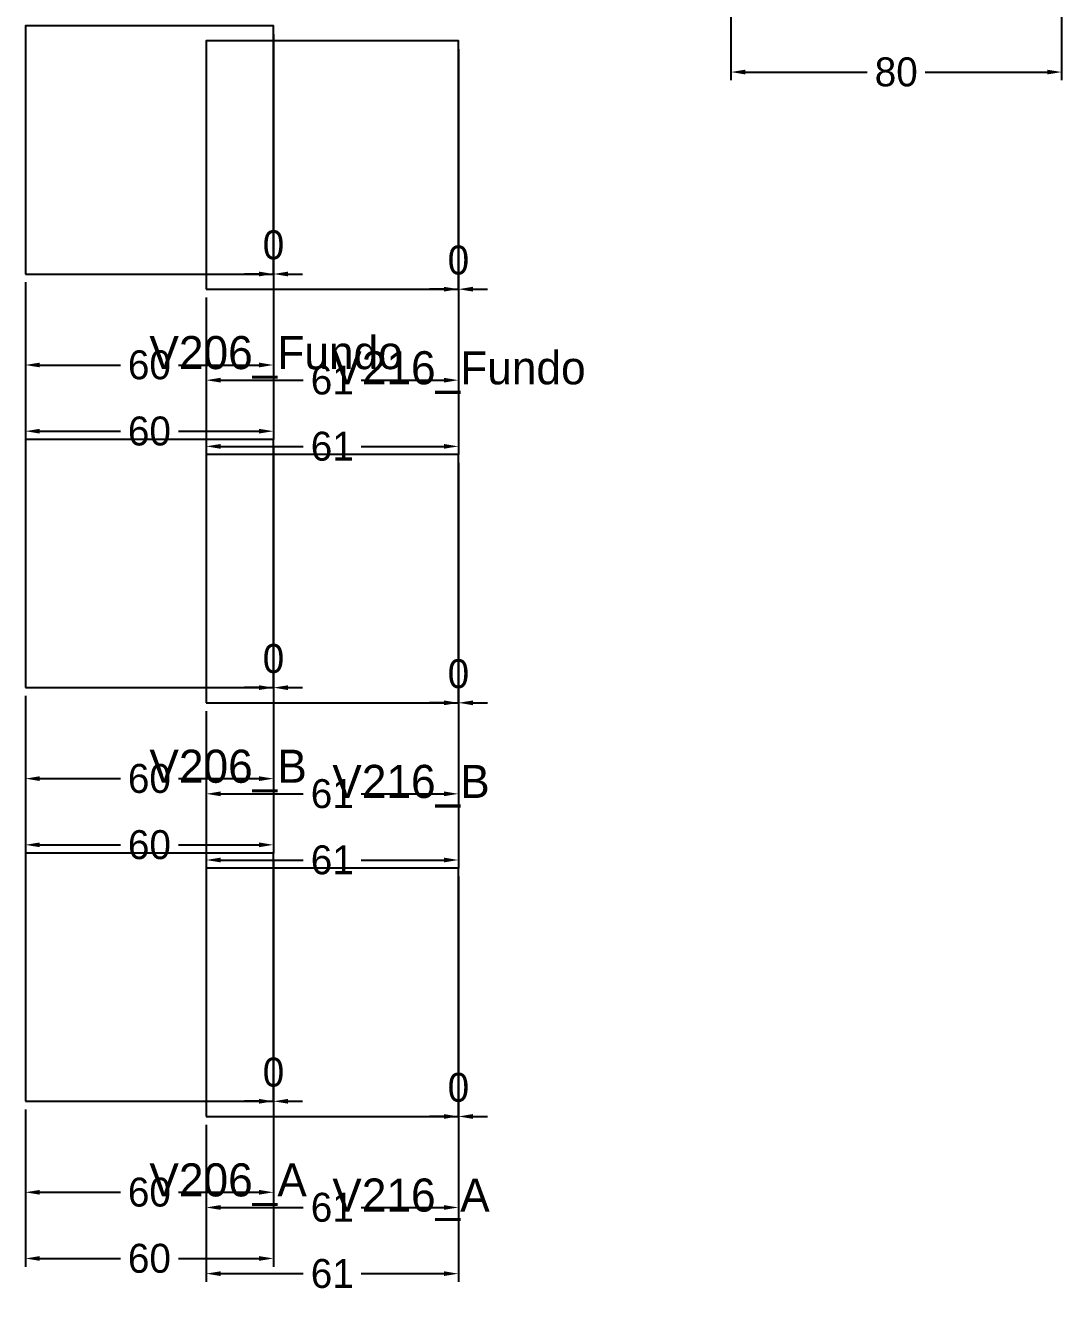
# Model space of a CAD drawing. Header units: metres. Extents: x 946 to 6411, y -603 to 1666.
# Drawn here: x 1757.9 to 2008.5, y -413.9 to -107.5 of the extents above; entities that cross this region are included whole.
import ezdxf

# ---------------------------------------------------------------- set-up
doc = ezdxf.new("R2010")
doc.units = ezdxf.units.M
doc.layers.add('COTA', color=3, linetype='Continuous')
doc.dimstyles.new('COTA_VIG', dxfattribs={"dimtxt": 7, "dimasz": 3.5, "dimexe": 2, "dimexo": 2, "dimgap": 1.5, "dimtad": 1, "dimdec": 1, "dimcen": 2.5, "dimclrd": 3, "dimclre": 3, "dimclrt": 3, "dimazin": 3, "dimtfac": 1, "dimtmove": 0, "dimatfit": 3})

# ---------------------------------------------------------------- blocks, each defined once
blk = doc.blocks.new('_CLOSEDFILLED')
at = {"color": 0, "linetype": 'BYBLOCK'}
blk.add_solid([(-1, 0.164), (0, 0), (-1, -0.164)], dxfattribs=at)
blk = doc.blocks.new('*D137')
at = {"color": 3}
for p, q in [((1928.47, -82.84), (1928.47, -120.84)), ((2008.47, -82.84), (2008.47, -120.84)), ((1931.97, -118.84), (1961.47, -118.84)), ((1975.47, -118.84), (2004.97, -118.84))]:
    blk.add_line(p, q, dxfattribs=at)
at = {"layer": 'Defpoints'}
for p in [(1928.47, -80.84), (2008.47, -80.84), (1928.47, -118.84)]:
    blk.add_point(p, dxfattribs=at)
at = {"layer": 'COTA', "color": 3, "xscale": 3.5, "yscale": 3.5, "rotation": 180}
blk.add_blockref('_CLOSEDFILLED', (1928.47, -118.84), dxfattribs=at)
at = {"layer": 'COTA', "color": 3, "xscale": 3.5, "yscale": 3.5}
blk.add_blockref('_CLOSEDFILLED', (2008.47, -118.84), dxfattribs=at)
at = {"layer": 'COTA', "color": 3, "insert": (1968.47, -118.84), "char_height": 7, "attachment_point": 5}
blk.add_mtext('80', dxfattribs=at)
blk = doc.blocks.new('*D859')
at = {"color": 3}
for p, q in [((1757.88, -369.66), (1757.88, -391.66)), ((1817.88, -369.66), (1817.88, -391.66)), ((1761.38, -389.66), (1780.88, -389.66)), ((1794.88, -389.66), (1814.38, -389.66))]:
    blk.add_line(p, q, dxfattribs=at)
at = {"layer": 'Defpoints'}
for p in [(1757.88, -367.66), (1817.88, -367.66), (1757.88, -389.66)]:
    blk.add_point(p, dxfattribs=at)
at = {"layer": 'COTA', "color": 3, "xscale": 3.5, "yscale": 3.5, "rotation": 180}
blk.add_blockref('_CLOSEDFILLED', (1757.88, -389.66), dxfattribs=at)
at = {"layer": 'COTA', "color": 3, "xscale": 3.5, "yscale": 3.5}
blk.add_blockref('_CLOSEDFILLED', (1817.88, -389.66), dxfattribs=at)
at = {"layer": 'COTA', "color": 3, "insert": (1787.88, -389.66), "char_height": 7, "attachment_point": 5}
blk.add_mtext('60', dxfattribs=at)
blk = doc.blocks.new('*D860')
at = {"color": 3}
for p, q in [((1757.88, -369.66), (1757.88, -407.66)), ((1817.88, -369.66), (1817.88, -407.66)), ((1761.38, -405.66), (1780.88, -405.66)), ((1794.88, -405.66), (1814.38, -405.66))]:
    blk.add_line(p, q, dxfattribs=at)
at = {"layer": 'Defpoints'}
for p in [(1757.88, -367.66), (1817.88, -367.66), (1757.88, -405.66)]:
    blk.add_point(p, dxfattribs=at)
at = {"layer": 'COTA', "color": 3, "xscale": 3.5, "yscale": 3.5, "rotation": 180}
blk.add_blockref('_CLOSEDFILLED', (1757.88, -405.66), dxfattribs=at)
at = {"layer": 'COTA', "color": 3, "xscale": 3.5, "yscale": 3.5}
blk.add_blockref('_CLOSEDFILLED', (1817.88, -405.66), dxfattribs=at)
at = {"layer": 'COTA', "color": 3, "insert": (1787.88, -405.66), "char_height": 7, "attachment_point": 5}
blk.add_mtext('60', dxfattribs=at)
blk = doc.blocks.new('*D862')
at = {"color": 3}
for p, q in [((1757.88, -269.66), (1757.88, -291.66)), ((1817.88, -269.66), (1817.88, -291.66)), ((1761.38, -289.66), (1780.88, -289.66)), ((1794.88, -289.66), (1814.38, -289.66))]:
    blk.add_line(p, q, dxfattribs=at)
at = {"layer": 'Defpoints'}
for p in [(1757.88, -267.66), (1817.88, -267.66), (1757.88, -289.66)]:
    blk.add_point(p, dxfattribs=at)
at = {"layer": 'COTA', "color": 3, "xscale": 3.5, "yscale": 3.5, "rotation": 180}
blk.add_blockref('_CLOSEDFILLED', (1757.88, -289.66), dxfattribs=at)
at = {"layer": 'COTA', "color": 3, "xscale": 3.5, "yscale": 3.5}
blk.add_blockref('_CLOSEDFILLED', (1817.88, -289.66), dxfattribs=at)
at = {"layer": 'COTA', "color": 3, "insert": (1787.88, -289.66), "char_height": 7, "attachment_point": 5}
blk.add_mtext('60', dxfattribs=at)
blk = doc.blocks.new('*D863')
at = {"color": 3}
for p, q in [((1757.88, -269.66), (1757.88, -307.66)), ((1817.88, -269.66), (1817.88, -307.66)), ((1761.38, -305.66), (1780.88, -305.66)), ((1794.88, -305.66), (1814.38, -305.66))]:
    blk.add_line(p, q, dxfattribs=at)
at = {"layer": 'Defpoints'}
for p in [(1757.88, -267.66), (1817.88, -267.66), (1757.88, -305.66)]:
    blk.add_point(p, dxfattribs=at)
at = {"layer": 'COTA', "color": 3, "xscale": 3.5, "yscale": 3.5, "rotation": 180}
blk.add_blockref('_CLOSEDFILLED', (1757.88, -305.66), dxfattribs=at)
at = {"layer": 'COTA', "color": 3, "xscale": 3.5, "yscale": 3.5}
blk.add_blockref('_CLOSEDFILLED', (1817.88, -305.66), dxfattribs=at)
at = {"layer": 'COTA', "color": 3, "insert": (1787.88, -305.66), "char_height": 7, "attachment_point": 5}
blk.add_mtext('60', dxfattribs=at)
blk = doc.blocks.new('*D865')
at = {"color": 3}
for p, q in [((1757.88, -169.66), (1757.88, -191.66)), ((1817.88, -169.66), (1817.88, -191.66)), ((1761.38, -189.66), (1780.88, -189.66)), ((1794.88, -189.66), (1814.38, -189.66))]:
    blk.add_line(p, q, dxfattribs=at)
at = {"layer": 'Defpoints'}
for p in [(1757.88, -167.66), (1817.88, -167.66), (1757.88, -189.66)]:
    blk.add_point(p, dxfattribs=at)
at = {"layer": 'COTA', "color": 3, "xscale": 3.5, "yscale": 3.5, "rotation": 180}
blk.add_blockref('_CLOSEDFILLED', (1757.88, -189.66), dxfattribs=at)
at = {"layer": 'COTA', "color": 3, "xscale": 3.5, "yscale": 3.5}
blk.add_blockref('_CLOSEDFILLED', (1817.88, -189.66), dxfattribs=at)
at = {"layer": 'COTA', "color": 3, "insert": (1787.88, -189.66), "char_height": 7, "attachment_point": 5}
blk.add_mtext('60', dxfattribs=at)
blk = doc.blocks.new('*D866')
at = {"color": 3}
for p, q in [((1757.88, -169.66), (1757.88, -207.66)), ((1817.88, -169.66), (1817.88, -207.66)), ((1761.38, -205.66), (1780.88, -205.66)), ((1794.88, -205.66), (1814.38, -205.66))]:
    blk.add_line(p, q, dxfattribs=at)
at = {"layer": 'Defpoints'}
for p in [(1757.88, -167.66), (1817.88, -167.66), (1757.88, -205.66)]:
    blk.add_point(p, dxfattribs=at)
at = {"layer": 'COTA', "color": 3, "xscale": 3.5, "yscale": 3.5, "rotation": 180}
blk.add_blockref('_CLOSEDFILLED', (1757.88, -205.66), dxfattribs=at)
at = {"layer": 'COTA', "color": 3, "xscale": 3.5, "yscale": 3.5}
blk.add_blockref('_CLOSEDFILLED', (1817.88, -205.66), dxfattribs=at)
at = {"layer": 'COTA', "color": 3, "insert": (1787.88, -205.66), "char_height": 7, "attachment_point": 5}
blk.add_mtext('60', dxfattribs=at)
blk = doc.blocks.new('*D967')
at = {"color": 3}
for p, q in [((1801.6, -373.33), (1801.6, -395.33)), ((1862.6, -373.33), (1862.6, -395.33)), ((1805.1, -393.33), (1825.1, -393.33)), ((1839.1, -393.33), (1859.1, -393.33))]:
    blk.add_line(p, q, dxfattribs=at)
at = {"layer": 'Defpoints'}
for p in [(1801.6, -371.33), (1862.6, -371.33), (1801.6, -393.33)]:
    blk.add_point(p, dxfattribs=at)
at = {"layer": 'COTA', "color": 3, "xscale": 3.5, "yscale": 3.5, "rotation": 180}
blk.add_blockref('_CLOSEDFILLED', (1801.6, -393.33), dxfattribs=at)
at = {"layer": 'COTA', "color": 3, "xscale": 3.5, "yscale": 3.5}
blk.add_blockref('_CLOSEDFILLED', (1862.6, -393.33), dxfattribs=at)
at = {"layer": 'COTA', "color": 3, "insert": (1832.1, -393.33), "char_height": 7, "attachment_point": 5}
blk.add_mtext('61', dxfattribs=at)
blk = doc.blocks.new('*D968')
at = {"color": 3}
for p, q in [((1801.6, -373.33), (1801.6, -411.33)), ((1862.6, -373.33), (1862.6, -411.33)), ((1805.1, -409.33), (1825.1, -409.33)), ((1839.1, -409.33), (1859.1, -409.33))]:
    blk.add_line(p, q, dxfattribs=at)
at = {"layer": 'Defpoints'}
for p in [(1801.6, -371.33), (1862.6, -371.33), (1801.6, -409.33)]:
    blk.add_point(p, dxfattribs=at)
at = {"layer": 'COTA', "color": 3, "xscale": 3.5, "yscale": 3.5, "rotation": 180}
blk.add_blockref('_CLOSEDFILLED', (1801.6, -409.33), dxfattribs=at)
at = {"layer": 'COTA', "color": 3, "xscale": 3.5, "yscale": 3.5}
blk.add_blockref('_CLOSEDFILLED', (1862.6, -409.33), dxfattribs=at)
at = {"layer": 'COTA', "color": 3, "insert": (1832.1, -409.33), "char_height": 7, "attachment_point": 5}
blk.add_mtext('61', dxfattribs=at)
blk = doc.blocks.new('*D970')
at = {"color": 3}
for p, q in [((1801.6, -273.33), (1801.6, -295.33)), ((1862.6, -273.33), (1862.6, -295.33)), ((1805.1, -293.33), (1825.1, -293.33)), ((1839.1, -293.33), (1859.1, -293.33))]:
    blk.add_line(p, q, dxfattribs=at)
at = {"layer": 'Defpoints'}
for p in [(1801.6, -271.33), (1862.6, -271.33), (1801.6, -293.33)]:
    blk.add_point(p, dxfattribs=at)
at = {"layer": 'COTA', "color": 3, "xscale": 3.5, "yscale": 3.5, "rotation": 180}
blk.add_blockref('_CLOSEDFILLED', (1801.6, -293.33), dxfattribs=at)
at = {"layer": 'COTA', "color": 3, "xscale": 3.5, "yscale": 3.5}
blk.add_blockref('_CLOSEDFILLED', (1862.6, -293.33), dxfattribs=at)
at = {"layer": 'COTA', "color": 3, "insert": (1832.1, -293.33), "char_height": 7, "attachment_point": 5}
blk.add_mtext('61', dxfattribs=at)
blk = doc.blocks.new('*D971')
at = {"color": 3}
for p, q in [((1801.6, -273.33), (1801.6, -311.33)), ((1862.6, -273.33), (1862.6, -311.33)), ((1805.1, -309.33), (1825.1, -309.33)), ((1839.1, -309.33), (1859.1, -309.33))]:
    blk.add_line(p, q, dxfattribs=at)
at = {"layer": 'Defpoints'}
for p in [(1801.6, -271.33), (1862.6, -271.33), (1801.6, -309.33)]:
    blk.add_point(p, dxfattribs=at)
at = {"layer": 'COTA', "color": 3, "xscale": 3.5, "yscale": 3.5, "rotation": 180}
blk.add_blockref('_CLOSEDFILLED', (1801.6, -309.33), dxfattribs=at)
at = {"layer": 'COTA', "color": 3, "xscale": 3.5, "yscale": 3.5}
blk.add_blockref('_CLOSEDFILLED', (1862.6, -309.33), dxfattribs=at)
at = {"layer": 'COTA', "color": 3, "insert": (1832.1, -309.33), "char_height": 7, "attachment_point": 5}
blk.add_mtext('61', dxfattribs=at)
blk = doc.blocks.new('*D973')
at = {"color": 3}
for p, q in [((1801.6, -173.33), (1801.6, -195.33)), ((1862.6, -173.33), (1862.6, -195.33)), ((1805.1, -193.33), (1825.1, -193.33)), ((1839.1, -193.33), (1859.1, -193.33))]:
    blk.add_line(p, q, dxfattribs=at)
at = {"layer": 'Defpoints'}
for p in [(1801.6, -171.33), (1862.6, -171.33), (1801.6, -193.33)]:
    blk.add_point(p, dxfattribs=at)
at = {"layer": 'COTA', "color": 3, "xscale": 3.5, "yscale": 3.5, "rotation": 180}
blk.add_blockref('_CLOSEDFILLED', (1801.6, -193.33), dxfattribs=at)
at = {"layer": 'COTA', "color": 3, "xscale": 3.5, "yscale": 3.5}
blk.add_blockref('_CLOSEDFILLED', (1862.6, -193.33), dxfattribs=at)
at = {"layer": 'COTA', "color": 3, "insert": (1832.1, -193.33), "char_height": 7, "attachment_point": 5}
blk.add_mtext('61', dxfattribs=at)
blk = doc.blocks.new('*D974')
at = {"color": 3}
for p, q in [((1801.6, -173.33), (1801.6, -211.33)), ((1862.6, -173.33), (1862.6, -211.33)), ((1805.1, -209.33), (1825.1, -209.33)), ((1839.1, -209.33), (1859.1, -209.33))]:
    blk.add_line(p, q, dxfattribs=at)
at = {"layer": 'Defpoints'}
for p in [(1801.6, -171.33), (1862.6, -171.33), (1801.6, -209.33)]:
    blk.add_point(p, dxfattribs=at)
at = {"layer": 'COTA', "color": 3, "xscale": 3.5, "yscale": 3.5, "rotation": 180}
blk.add_blockref('_CLOSEDFILLED', (1801.6, -209.33), dxfattribs=at)
at = {"layer": 'COTA', "color": 3, "xscale": 3.5, "yscale": 3.5}
blk.add_blockref('_CLOSEDFILLED', (1862.6, -209.33), dxfattribs=at)
at = {"layer": 'COTA', "color": 3, "insert": (1832.1, -209.33), "char_height": 7, "attachment_point": 5}
blk.add_mtext('61', dxfattribs=at)

msp = doc.modelspace()

# ---------------------------------------------------------------- linework, layer by layer
at = {"layer": 'Paineis'}
for points in [[(1757.88, -167.66), (1817.88, -167.66), (1817.88, -107.66), (1757.88, -107.66)], [(1801.6, -171.33), (1862.6, -171.33), (1862.6, -111.33), (1801.6, -111.33)], [(1757.88, -267.66), (1817.88, -267.66), (1817.88, -207.66), (1757.88, -207.66)], [(1801.6, -271.33), (1862.6, -271.33), (1862.6, -211.33), (1801.6, -211.33)], [(1757.88, -367.66), (1817.88, -367.66), (1817.88, -307.66), (1757.88, -307.66)], [(1801.6, -371.33), (1862.6, -371.33), (1862.6, -311.33), (1801.6, -311.33)]]:
    msp.add_lwpolyline(points, close=True, dxfattribs=at)

# ---------------------------------------------------------------- texts
at = {"layer": 'Texto Secao', "char_height": 8, "attachment_point": 1}
for s, insert in [('V206_Fundo', (1787.88, -182.66)), ('V216_Fundo', (1832.1, -186.33)), ('V206_B', (1787.88, -282.66)), ('V216_B', (1832.1, -286.33)), ('V206_A', (1787.88, -382.66)), ('V216_A', (1832.1, -386.33))]:
    msp.add_mtext(s, dxfattribs=dict(at, insert=insert))

# ---------------------------------------------------------------- dimensions: what is measured, and where the dimension line sits
at = {"layer": 'COTA'}
for base, p1, p2, picture, middle in [((1928.47, -118.84), (1928.47, -80.84), (2008.47, -80.84), '*D137', (1968.47, -118.84)), ((1757.88, -189.66), (1757.88, -167.66), (1817.88, -167.66), '*D865', (1787.88, -189.66)), ((1757.88, -205.66), (1757.88, -167.66), (1817.88, -167.66), '*D866', (1787.88, -205.66)), ((1801.6, -193.33), (1801.6, -171.33), (1862.6, -171.33), '*D973', (1832.1, -193.33)), ((1801.6, -209.33), (1801.6, -171.33), (1862.6, -171.33), '*D974', (1832.1, -209.33)), ((1757.88, -289.66), (1757.88, -267.66), (1817.88, -267.66), '*D862', (1787.88, -289.66)), ((1757.88, -305.66), (1757.88, -267.66), (1817.88, -267.66), '*D863', (1787.88, -305.66)), ((1801.6, -293.33), (1801.6, -271.33), (1862.6, -271.33), '*D970', (1832.1, -293.33)), ((1801.6, -309.33), (1801.6, -271.33), (1862.6, -271.33), '*D971', (1832.1, -309.33)), ((1757.88, -389.66), (1757.88, -367.66), (1817.88, -367.66), '*D859', (1787.88, -389.66)), ((1757.88, -405.66), (1757.88, -367.66), (1817.88, -367.66), '*D860', (1787.88, -405.66)), ((1801.6, -393.33), (1801.6, -371.33), (1862.6, -371.33), '*D967', (1832.1, -393.33)), ((1801.6, -409.33), (1801.6, -371.33), (1862.6, -371.33), '*D968', (1832.1, -409.33))]:
    dim = msp.add_linear_dim(base=base, p1=p1, p2=p2, dimstyle='COTA_VIG', dxfattribs=at)
    dim.commit()
    dim.dimension.update_dxf_attribs({"geometry": picture, "text_midpoint": middle})
for base, p1, p2 in [((1817.88, -167.66), (1817.88, -167.66), (1817.88, -107.66)), ((1862.6, -171.33), (1862.6, -171.33), (1862.6, -111.33)), ((1817.88, -267.66), (1817.88, -267.66), (1817.88, -207.66)), ((1862.6, -271.33), (1862.6, -271.33), (1862.6, -211.33)), ((1817.88, -367.66), (1817.88, -367.66), (1817.88, -307.66)), ((1862.6, -371.33), (1862.6, -371.33), (1862.6, -311.33))]:
    msp.add_linear_dim(base=base, p1=p1, p2=p2, dimstyle='COTA_VIG', dxfattribs=at).render()

doc.saveas('drawing.dxf')
